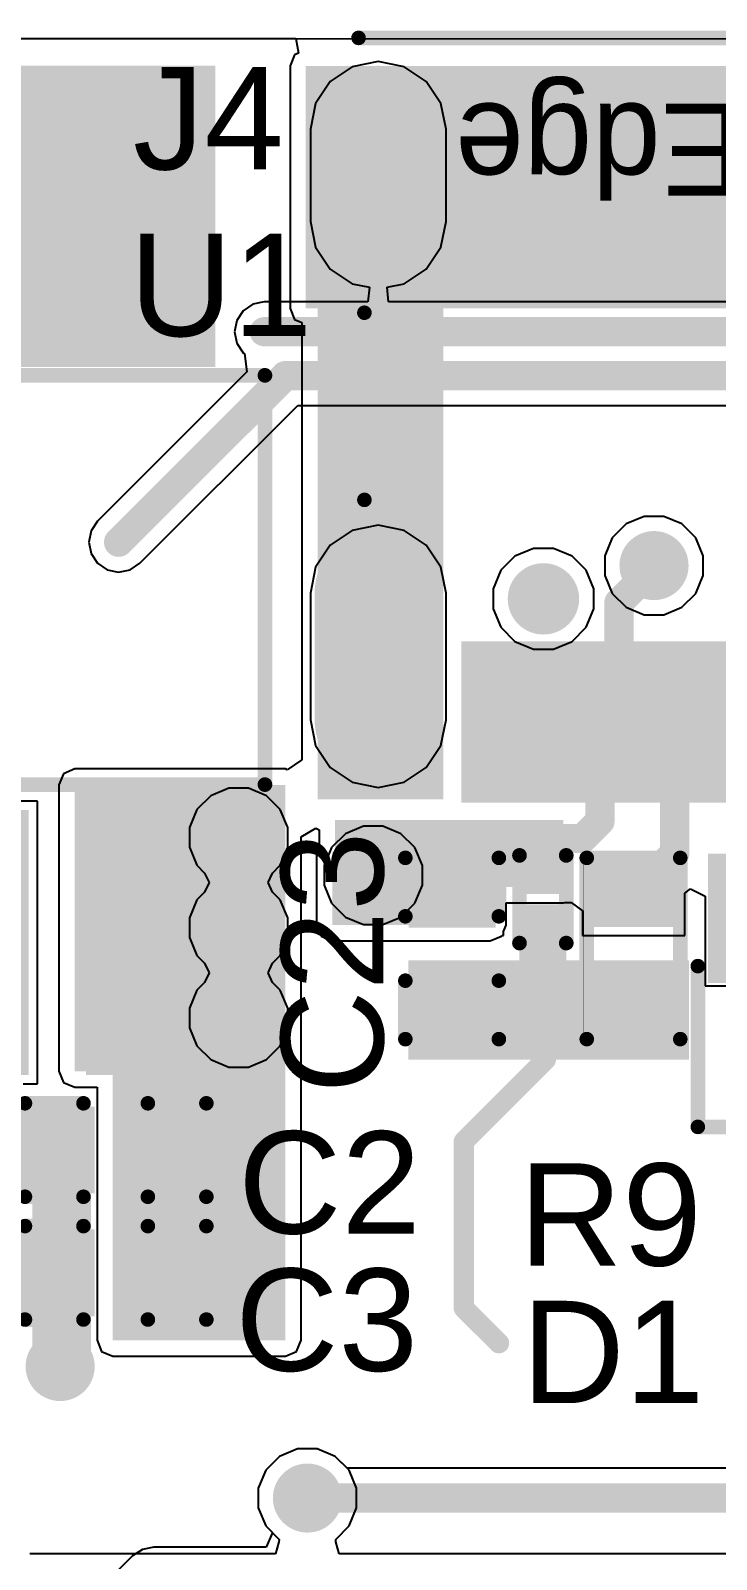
# Model space of a CAD drawing. Header units: millimetres. Extents: x -0.2 to 45, y 0 to 49.7.
# Drawn here: x 15.16 to 21.12, y 36.4 to 49.68 of the extents above; entities that cross this region are included whole.
import ezdxf

# ---------------------------------------------------------------- set-up
doc = ezdxf.new("R2010")
doc.units = ezdxf.units.MM
for name, color, linetype in [('BottomLayer', 5, 'Continuous'), ('BottomSolder', 6, 'Continuous'), ('MultiLayer', 9, 'Continuous'), ('PadHoleLayer', 156, 'Continuous'), ('TopLayer', 1, 'Continuous'), ('TopOverlay', 2, 'Continuous'), ('TopPaste', 8, 'Continuous'), ('TopSolder', 216, 'Continuous'), ('ViaHoleLayer', 16, 'Continuous')]:
    doc.layers.add(name, color=color, linetype=linetype)
doc.styles.add('Arial', font='', dxfattribs={"height": 0.2})
doc.styles.get('Arial').set_extended_font_data('Arial')

# ---------------------------------------------------------------- blocks, each defined once
blk = doc.blocks.new('TYPE_C_31_M_12__27')
at = {"layer": 'BottomLayer'}
h = blk.add_hatch(color=5, dxfattribs=at)
edge = h.paths.add_edge_path()
edge.add_arc((-4.325, 2.355), 0.45, 0, 180)
edge.add_line((-4.775, 2.355), (-4.775, 1.255))
edge.add_arc((-4.325, 1.255), 0.45, 180, 360)
edge.add_line((-3.875, 1.255), (-3.875, 2.355))
h = blk.add_hatch(color=5, dxfattribs=at)
edge = h.paths.add_edge_path()
edge.add_arc((4.325, 1.255), 0.45, 180, 360)
edge.add_line((4.775, 1.255), (4.775, 2.355))
edge.add_arc((4.325, 2.355), 0.45, 0, 180)
edge.add_line((3.875, 2.355), (3.875, 1.255))
h = blk.add_hatch(color=5, dxfattribs=at)
edge = h.paths.add_edge_path()
edge.add_arc((-4.325, -2.775), 0.45, 180, 360)
edge.add_line((-3.875, -2.775), (-3.875, -1.975))
edge.add_arc((-4.325, -1.975), 0.45, 0, 180)
edge.add_line((-4.775, -1.975), (-4.775, -2.775))
h = blk.add_hatch(color=5, dxfattribs=at)
edge = h.paths.add_edge_path()
edge.add_arc((4.325, -2.775), 0.45, 180, 360)
edge.add_line((4.775, -2.775), (4.775, -1.975))
edge.add_arc((4.325, -1.975), 0.45, 0, 180)
edge.add_line((3.875, -1.975), (3.875, -2.775))
at = {"layer": 'BottomSolder'}
h = blk.add_hatch(color=6, dxfattribs=at)
edge = h.paths.add_edge_path()
edge.add_arc((-4.325, 2.355), 0.552, 0, 180)
edge.add_line((-4.877, 2.355), (-4.877, 1.255))
edge.add_arc((-4.325, 1.255), 0.552, 180, 360)
edge.add_line((-3.773, 1.255), (-3.773, 2.355))
h = blk.add_hatch(color=6, dxfattribs=at)
edge = h.paths.add_edge_path()
edge.add_arc((4.325, 1.255), 0.552, 180, 360)
edge.add_line((4.877, 1.255), (4.877, 2.355))
edge.add_arc((4.325, 2.355), 0.552, 0, 180)
edge.add_line((3.773, 2.355), (3.773, 1.255))
h = blk.add_hatch(color=6, dxfattribs=at)
edge = h.paths.add_edge_path()
edge.add_arc((-2.89, 1.305), 0.102, 0, 360)
h = blk.add_hatch(color=6, dxfattribs=at)
edge = h.paths.add_edge_path()
edge.add_arc((2.89, 1.305), 0.102, 0, 360)
h = blk.add_hatch(color=6, dxfattribs=at)
edge = h.paths.add_edge_path()
edge.add_arc((-4.325, -2.775), 0.552, 180, 360)
edge.add_line((-3.773, -2.775), (-3.773, -1.975))
edge.add_arc((-4.325, -1.975), 0.552, 0, 180)
edge.add_line((-4.877, -1.975), (-4.877, -2.775))
h = blk.add_hatch(color=6, dxfattribs=at)
edge = h.paths.add_edge_path()
edge.add_arc((4.325, -2.775), 0.552, 180, 360)
edge.add_line((4.877, -2.775), (4.877, -1.975))
edge.add_arc((4.325, -1.975), 0.552, 0, 180)
edge.add_line((3.773, -1.975), (3.773, -2.775))
at = {"layer": 'MultiLayer'}
h = blk.add_hatch(color=9, dxfattribs=at)
edge = h.paths.add_edge_path()
edge.add_arc((-4.325, 2.355), 0.45, 0, 180)
edge.add_line((-4.775, 2.355), (-4.775, 1.255))
edge.add_arc((-4.325, 1.255), 0.45, 180, 360)
edge.add_line((-3.875, 1.255), (-3.875, 2.355))
h = blk.add_hatch(color=9, dxfattribs=at)
edge = h.paths.add_edge_path()
edge.add_arc((4.325, 1.255), 0.45, 180, 360)
edge.add_line((4.775, 1.255), (4.775, 2.355))
edge.add_arc((4.325, 2.355), 0.45, 0, 180)
edge.add_line((3.875, 2.355), (3.875, 1.255))
h = blk.add_hatch(color=9, dxfattribs=at)
edge = h.paths.add_edge_path()
edge.add_arc((-4.325, -2.775), 0.45, 180, 360)
edge.add_line((-3.875, -2.775), (-3.875, -1.975))
edge.add_arc((-4.325, -1.975), 0.45, 0, 180)
edge.add_line((-4.775, -1.975), (-4.775, -2.775))
h = blk.add_hatch(color=9, dxfattribs=at)
edge = h.paths.add_edge_path()
edge.add_arc((4.325, -2.775), 0.45, 180, 360)
edge.add_line((4.775, -2.775), (4.775, -1.975))
edge.add_arc((4.325, -1.975), 0.45, 0, 180)
edge.add_line((3.875, -1.975), (3.875, -2.775))
at = {"layer": 'PadHoleLayer'}
h = blk.add_hatch(color=156, dxfattribs=at)
edge = h.paths.add_edge_path()
edge.add_arc((-4.325, 1.255), 0.3, 180, 360)
edge.add_line((-4.025, 1.255), (-4.025, 2.355))
edge.add_arc((-4.325, 2.355), 0.3, 0, 180)
edge.add_line((-4.625, 2.355), (-4.625, 1.255))
h = blk.add_hatch(color=156, dxfattribs=at)
edge = h.paths.add_edge_path()
edge.add_arc((4.325, 1.255), 0.3, 180, 360)
edge.add_line((4.625, 1.255), (4.625, 2.355))
edge.add_arc((4.325, 2.355), 0.3, 0, 180)
edge.add_line((4.025, 2.355), (4.025, 1.255))
h = blk.add_hatch(color=156, dxfattribs=at)
edge = h.paths.add_edge_path()
edge.add_arc((-2.89, 1.305), 0.31, 0, 360)
h = blk.add_hatch(color=156, dxfattribs=at)
edge = h.paths.add_edge_path()
edge.add_arc((2.89, 1.305), 0.31, 0, 360)
h = blk.add_hatch(color=156, dxfattribs=at)
edge = h.paths.add_edge_path()
edge.add_arc((-4.325, -2.775), 0.3, 180, 360)
edge.add_line((-4.025, -2.775), (-4.025, -1.975))
edge.add_arc((-4.325, -1.975), 0.3, 0, 180)
edge.add_line((-4.625, -1.975), (-4.625, -2.775))
h = blk.add_hatch(color=156, dxfattribs=at)
edge = h.paths.add_edge_path()
edge.add_arc((4.325, -2.775), 0.3, 180, 360)
edge.add_line((4.625, -2.775), (4.625, -1.975))
edge.add_arc((4.325, -1.975), 0.3, 0, 180)
edge.add_line((4.025, -1.975), (4.025, -2.775))
at = {"layer": 'TopLayer'}
for points in [[(-3.5, 2.975), (-2.9, 2.975), (-2.9, 1.775), (-3.5, 1.775)], [(-2.7, 2.975), (-2.1, 2.975), (-2.1, 1.775), (-2.7, 1.775)], [(-1.9, 2.975), (-1.6, 2.975), (-1.6, 1.775), (-1.9, 1.775)], [(-1.4, 2.975), (-1.1, 2.975), (-1.1, 1.775), (-1.4, 1.775)], [(-0.9, 2.975), (-0.6, 2.975), (-0.6, 1.775), (-0.9, 1.775)], [(-0.4, 2.975), (-0.1, 2.975), (-0.1, 1.775), (-0.4, 1.775)], [(0.4, 1.775), (0.1, 1.775), (0.1, 2.975), (0.4, 2.975)], [(0.9, 1.775), (0.6, 1.775), (0.6, 2.975), (0.9, 2.975)], [(1.4, 1.775), (1.1, 1.775), (1.1, 2.975), (1.4, 2.975)], [(1.9, 1.775), (1.6, 1.775), (1.6, 2.975), (1.9, 2.975)], [(2.7, 1.775), (2.1, 1.775), (2.1, 2.975), (2.7, 2.975)], [(2.9, 2.975), (3.5, 2.975), (3.5, 1.775), (2.9, 1.775)]]:
    blk.add_hatch(color=1, dxfattribs=at).paths.add_polyline_path(points)
h = blk.add_hatch(color=1, dxfattribs=at)
edge = h.paths.add_edge_path()
edge.add_arc((-4.325, 2.355), 0.45, 0, 180)
edge.add_line((-4.775, 2.355), (-4.775, 1.255))
edge.add_arc((-4.325, 1.255), 0.45, 180, 360)
edge.add_line((-3.875, 1.255), (-3.875, 2.355))
h = blk.add_hatch(color=1, dxfattribs=at)
edge = h.paths.add_edge_path()
edge.add_arc((4.325, 1.255), 0.45, 180, 360)
edge.add_line((4.775, 1.255), (4.775, 2.355))
edge.add_arc((4.325, 2.355), 0.45, 0, 180)
edge.add_line((3.875, 2.355), (3.875, 1.255))
h = blk.add_hatch(color=1, dxfattribs=at)
edge = h.paths.add_edge_path()
edge.add_arc((-4.325, -2.775), 0.45, 180, 360)
edge.add_line((-3.875, -2.775), (-3.875, -1.975))
edge.add_arc((-4.325, -1.975), 0.45, 0, 180)
edge.add_line((-4.775, -1.975), (-4.775, -2.775))
h = blk.add_hatch(color=1, dxfattribs=at)
edge = h.paths.add_edge_path()
edge.add_arc((4.325, -2.775), 0.45, 180, 360)
edge.add_line((4.775, -2.775), (4.775, -1.975))
edge.add_arc((4.325, -1.975), 0.45, 0, 180)
edge.add_line((3.875, -1.975), (3.875, -2.775))
at = {"layer": 'TopPaste'}
for points in [[(-3.5, 2.975), (-2.9, 2.975), (-2.9, 1.775), (-3.5, 1.775)], [(-2.7, 2.975), (-2.1, 2.975), (-2.1, 1.775), (-2.7, 1.775)], [(-1.9, 2.975), (-1.6, 2.975), (-1.6, 1.775), (-1.9, 1.775)], [(-1.4, 2.975), (-1.1, 2.975), (-1.1, 1.775), (-1.4, 1.775)], [(-0.9, 2.975), (-0.6, 2.975), (-0.6, 1.775), (-0.9, 1.775)], [(-0.4, 2.975), (-0.1, 2.975), (-0.1, 1.775), (-0.4, 1.775)], [(0.4, 1.775), (0.1, 1.775), (0.1, 2.975), (0.4, 2.975)], [(0.9, 1.775), (0.6, 1.775), (0.6, 2.975), (0.9, 2.975)], [(1.4, 1.775), (1.1, 1.775), (1.1, 2.975), (1.4, 2.975)], [(1.9, 1.775), (1.6, 1.775), (1.6, 2.975), (1.9, 2.975)], [(2.7, 1.775), (2.1, 1.775), (2.1, 2.975), (2.7, 2.975)], [(2.9, 2.975), (3.5, 2.975), (3.5, 1.775), (2.9, 1.775)]]:
    blk.add_hatch(color=8, dxfattribs=at).paths.add_polyline_path(points)
at = {"layer": 'TopSolder'}
for points in [[(-3.602, 3.077), (-2.798, 3.077), (-2.798, 1.673), (-3.602, 1.673)], [(-2.802, 3.077), (-1.998, 3.077), (-1.998, 1.673), (-2.802, 1.673)], [(-2.002, 3.077), (-1.498, 3.077), (-1.498, 1.673), (-2.002, 1.673)], [(-1.502, 3.077), (-0.998, 3.077), (-0.998, 1.673), (-1.502, 1.673)], [(-1.002, 3.077), (-0.498, 3.077), (-0.498, 1.673), (-1.002, 1.673)], [(-0.502, 3.077), (0.002, 3.077), (0.002, 1.673), (-0.502, 1.673)], [(0.502, 1.673), (-0.002, 1.673), (-0.002, 3.077), (0.502, 3.077)], [(1.002, 1.673), (0.498, 1.673), (0.498, 3.077), (1.002, 3.077)], [(1.502, 1.673), (0.998, 1.673), (0.998, 3.077), (1.502, 3.077)], [(2.002, 1.673), (1.498, 1.673), (1.498, 3.077), (2.002, 3.077)], [(2.802, 1.673), (1.998, 1.673), (1.998, 3.077), (2.802, 3.077)], [(2.798, 3.077), (3.602, 3.077), (3.602, 1.673), (2.798, 1.673)]]:
    blk.add_hatch(color=216, dxfattribs=at).paths.add_polyline_path(points)
h = blk.add_hatch(color=216, dxfattribs=at)
edge = h.paths.add_edge_path()
edge.add_arc((-4.325, 2.355), 0.552, 0, 180)
edge.add_line((-4.877, 2.355), (-4.877, 1.255))
edge.add_arc((-4.325, 1.255), 0.552, 180, 360)
edge.add_line((-3.773, 1.255), (-3.773, 2.355))
h = blk.add_hatch(color=216, dxfattribs=at)
edge = h.paths.add_edge_path()
edge.add_arc((4.325, 1.255), 0.552, 180, 360)
edge.add_line((4.877, 1.255), (4.877, 2.355))
edge.add_arc((4.325, 2.355), 0.552, 0, 180)
edge.add_line((3.773, 2.355), (3.773, 1.255))
h = blk.add_hatch(color=216, dxfattribs=at)
edge = h.paths.add_edge_path()
edge.add_arc((-2.89, 1.305), 0.102, 0, 360)
h = blk.add_hatch(color=216, dxfattribs=at)
edge = h.paths.add_edge_path()
edge.add_arc((2.89, 1.305), 0.102, 0, 360)
h = blk.add_hatch(color=216, dxfattribs=at)
edge = h.paths.add_edge_path()
edge.add_arc((-4.325, -2.775), 0.552, 180, 360)
edge.add_line((-3.773, -2.775), (-3.773, -1.975))
edge.add_arc((-4.325, -1.975), 0.552, 0, 180)
edge.add_line((-4.877, -1.975), (-4.877, -2.775))
h = blk.add_hatch(color=216, dxfattribs=at)
edge = h.paths.add_edge_path()
edge.add_arc((4.325, -2.775), 0.552, 180, 360)
edge.add_line((4.877, -2.775), (4.877, -1.975))
edge.add_arc((4.325, -1.975), 0.552, 0, 180)
edge.add_line((3.773, -1.975), (3.773, -2.775))
at = {"layer": 'TopOverlay', "const_width": 0.127}
for points in [[(-4.445, 0.445), (-4.445, -1.181)], [(4.445, 0.445), (4.445, -1.181)], [(-1.691, -2.72), (-1.868, -2.897)], [(-1.487, -2.72), (-1.691, -2.72)], [(-1.868, -2.897), (-1.868, -3.202)], [(-1.868, -3.202), (-2.072, -3.202)], [(-1.868, -3.405), (-2.072, -3.202)], [(-1.665, -3.202), (-1.868, -3.202)], [(-1.665, -3.202), (-1.868, -3.405)], [(4.495, -3.569), (-4.495, -3.569)]]:
    blk.add_lwpolyline(points, dxfattribs=at)
at = {"layer": 'TopOverlay', "const_width": 0.0635}
for points in [[(-4.476, 0.445, 1), (-4.413, 0.445, 1)], [(4.413, 0.445, 1), (4.476, 0.445, 1)], [(-4.476, -1.181, 1), (-4.413, -1.181, 1)], [(4.413, -1.181, 1), (4.476, -1.181, 1)], [(-1.722, -2.72, 1), (-1.659, -2.72, 1)], [(-1.722, -2.72, 1), (-1.659, -2.72, 1)], [(-1.519, -2.72, 1), (-1.456, -2.72, 1)], [(-1.9, -2.897, 1), (-1.837, -2.897, 1)], [(-1.9, -2.897, 1), (-1.837, -2.897, 1)], [(-2.103, -3.202, 1), (-2.04, -3.202, 1)], [(-2.103, -3.202, 1), (-2.04, -3.202, 1)], [(-1.9, -3.202, 1), (-1.837, -3.202, 1)], [(-1.9, -3.202, 1), (-1.837, -3.202, 1)], [(-1.9, -3.202, 1), (-1.837, -3.202, 1)], [(-1.697, -3.202, 1), (-1.633, -3.202, 1)], [(-1.697, -3.202, 1), (-1.633, -3.202, 1)], [(-1.9, -3.405, 1), (-1.837, -3.405, 1)], [(-1.9, -3.405, 1), (-1.837, -3.405, 1)], [(-4.527, -3.569, 1), (-4.464, -3.569, 1)], [(4.464, -3.569, 1), (4.527, -3.569, 1)]]:
    blk.add_lwpolyline(points, format="xyb", close=True, dxfattribs=at)
at = {"layer": 'TopOverlay'}
blk.add_text('PCB Edge', height=0.8, dxfattribs=at).set_placement((-1.338, -2.998))
blk = doc.blocks.new('S___23_39')
at = {"layer": 'TopLayer'}
for points in [[(-0.41, 1.46), (0.41, 1.46), (0.41, 0.54), (-0.41, 0.54)], [(-1.36, -0.54), (-0.54, -0.54), (-0.54, -1.46), (-1.36, -1.46)], [(0.54, -0.54), (1.36, -0.54), (1.36, -1.46), (0.54, -1.46)]]:
    blk.add_hatch(color=1, dxfattribs=at).paths.add_polyline_path(points)
at = {"layer": 'TopPaste'}
for points in [[(-0.41, 1.46), (0.41, 1.46), (0.41, 0.54), (-0.41, 0.54)], [(-1.36, -0.54), (-0.54, -0.54), (-0.54, -1.46), (-1.36, -1.46)], [(0.54, -0.54), (1.36, -0.54), (1.36, -1.46), (0.54, -1.46)]]:
    blk.add_hatch(color=8, dxfattribs=at).paths.add_polyline_path(points)
at = {"layer": 'TopSolder'}
for points in [[(-0.512, 1.562), (0.512, 1.562), (0.512, 0.438), (-0.512, 0.438)], [(-1.462, -0.438), (-0.438, -0.438), (-0.438, -1.562), (-1.462, -1.562)], [(0.438, -0.438), (1.462, -0.438), (1.462, -1.562), (0.438, -1.562)]]:
    blk.add_hatch(color=216, dxfattribs=at).paths.add_polyline_path(points)
at = {"layer": 'TopOverlay', "const_width": 0.127}
for points in [[(-0.559, 0.813), (-1.549, 0.813)], [(-1.549, 0.813), (-1.549, -0.584)], [(1.549, 0.813), (0.559, 0.813)], [(1.549, 0.813), (1.549, -0.584)], [(0.33, -0.787), (-0.33, -0.787)], [(-1.676, -1.041), (-1.676, -1.295)], [(-1.549, -1.168), (-1.676, -1.041)], [(-1.549, -1.168), (-1.676, -1.295)]]:
    blk.add_lwpolyline(points, dxfattribs=at)
at = {"layer": 'TopOverlay', "const_width": 0.0635}
for points in [[(-1.581, 0.813, 1), (-1.518, 0.813, 1)], [(-1.581, 0.813, 1), (-1.518, 0.813, 1)], [(-0.591, 0.813, 1), (-0.527, 0.813, 1)], [(0.527, 0.813, 1), (0.591, 0.813, 1)], [(1.518, 0.813, 1), (1.581, 0.813, 1)], [(1.518, 0.813, 1), (1.581, 0.813, 1)], [(-1.581, -0.584, 1), (-1.518, -0.584, 1)], [(1.518, -0.584, 1), (1.581, -0.584, 1)], [(-0.362, -0.787, 1), (-0.298, -0.787, 1)], [(0.298, -0.787, 1), (0.362, -0.787, 1)], [(-1.708, -1.041, 1), (-1.645, -1.041, 1)], [(-1.708, -1.041, 1), (-1.645, -1.041, 1)], [(-1.581, -1.168, 1), (-1.518, -1.168, 1)], [(-1.581, -1.168, 1), (-1.518, -1.168, 1)], [(-1.708, -1.295, 1), (-1.645, -1.295, 1)], [(-1.708, -1.295, 1), (-1.645, -1.295, 1)]]:
    blk.add_lwpolyline(points, format="xyb", close=True, dxfattribs=at)
blk = doc.blocks.new('SOT_223_5_52')
at = {"layer": 'TopLayer'}
for points in [[(1.75, 2.05), (-1.75, 2.05), (-1.75, 4.25), (1.75, 4.25)], [(-1.8, -4.25), (-2.7, -4.25), (-2.7, -2.05), (-1.8, -2.05)], [(-0.3, -4.25), (-1.2, -4.25), (-1.2, -2.05), (-0.3, -2.05)], [(1.2, -4.25), (0.3, -4.25), (0.3, -2.05), (1.2, -2.05)], [(2.7, -4.25), (1.8, -4.25), (1.8, -2.05), (2.7, -2.05)]]:
    blk.add_hatch(color=1, dxfattribs=at).paths.add_polyline_path(points)
at = {"layer": 'TopPaste'}
for points in [[(1.75, 2.05), (-1.75, 2.05), (-1.75, 4.25), (1.75, 4.25)], [(-1.8, -4.25), (-2.7, -4.25), (-2.7, -2.05), (-1.8, -2.05)], [(-0.3, -4.25), (-1.2, -4.25), (-1.2, -2.05), (-0.3, -2.05)], [(1.2, -4.25), (0.3, -4.25), (0.3, -2.05), (1.2, -2.05)], [(2.7, -4.25), (1.8, -4.25), (1.8, -2.05), (2.7, -2.05)]]:
    blk.add_hatch(color=8, dxfattribs=at).paths.add_polyline_path(points)
at = {"layer": 'TopSolder'}
for points in [[(1.801, 1.999), (-1.801, 1.999), (-1.801, 4.301), (1.801, 4.301)], [(-1.749, -4.301), (-2.751, -4.301), (-2.751, -1.999), (-1.749, -1.999)], [(-0.249, -4.301), (-1.251, -4.301), (-1.251, -1.999), (-0.249, -1.999)], [(1.251, -4.301), (0.249, -4.301), (0.249, -1.999), (1.251, -1.999)], [(2.751, -4.301), (1.749, -4.301), (1.749, -1.999), (2.751, -1.999)]]:
    blk.add_hatch(color=216, dxfattribs=at).paths.add_polyline_path(points)
at = {"layer": 'TopOverlay', "const_width": 0.127}
for points in [[(-3.302, 1.778), (3.302, 1.778)], [(-3.302, -1.778), (-3.302, 1.778)], [(3.302, -1.778), (3.302, 1.778)], [(-3.302, -1.778), (3.302, -1.778)], [(-2.972, -3.277), (-2.972, -3.023)], [(-2.972, -3.023), (-2.845, -3.15)], [(-2.972, -3.277), (-2.845, -3.15)]]:
    blk.add_lwpolyline(points, dxfattribs=at)
at = {"layer": 'TopOverlay', "const_width": 0.0635}
for points in [[(-3.334, 1.778, 1), (-3.27, 1.778, 1)], [(-3.334, 1.778, 1), (-3.27, 1.778, 1)], [(3.27, 1.778, 1), (3.334, 1.778, 1)], [(3.27, 1.778, 1), (3.334, 1.778, 1)], [(-3.334, -1.778, 1), (-3.27, -1.778, 1)], [(-3.334, -1.778, 1), (-3.27, -1.778, 1)], [(3.27, -1.778, 1), (3.334, -1.778, 1)], [(3.27, -1.778, 1), (3.334, -1.778, 1)], [(-3.004, -3.023, 1), (-2.94, -3.023, 1)], [(-3.004, -3.023, 1), (-2.94, -3.023, 1)], [(-2.877, -3.15, 1), (-2.813, -3.15, 1)], [(-2.877, -3.15, 1), (-2.813, -3.15, 1)], [(-3.004, -3.277, 1), (-2.94, -3.277, 1)], [(-3.004, -3.277, 1), (-2.94, -3.277, 1)]]:
    blk.add_lwpolyline(points, format="xyb", close=True, dxfattribs=at)
blk = doc.blocks.new('R___0402_57')
at = {"layer": 'TopLayer'}
for points in [[(-0.699, -0.318), (-0.699, 0.317), (-0.241, 0.317), (-0.241, -0.318)], [(0.241, -0.318), (0.241, 0.317), (0.699, 0.317), (0.699, -0.318)]]:
    blk.add_hatch(color=1, dxfattribs=at).paths.add_polyline_path(points)
at = {"layer": 'TopPaste'}
for points in [[(-0.699, -0.318), (-0.699, 0.317), (-0.241, 0.317), (-0.241, -0.318)], [(0.241, -0.318), (0.241, 0.317), (0.699, 0.317), (0.699, -0.318)]]:
    blk.add_hatch(color=8, dxfattribs=at).paths.add_polyline_path(points)
at = {"layer": 'TopSolder'}
for points in [[(-0.754, -0.373), (-0.754, 0.373), (-0.186, 0.373), (-0.186, -0.373)], [(0.186, -0.373), (0.186, 0.373), (0.754, 0.373), (0.754, -0.373)]]:
    blk.add_hatch(color=216, dxfattribs=at).paths.add_polyline_path(points)
at = {"layer": 'TopOverlay'}
for points, const_width in [([(-0.787, -0.406), (-0.787, 0.406)], 0.127), ([(0.787, 0.406), (-0.787, 0.406)], 0.127), ([(0.787, -0.406), (0.787, 0.406)], 0.127), ([(0.787, -0.406), (-0.787, -0.406)], 0.127), ([(0.813, -0.432), (-0.813, -0.432)], 0.00323)]:
    blk.add_lwpolyline(points, dxfattribs=dict(at, const_width=const_width))
for points, const_width in [([(-0.819, 0.406, 1), (-0.756, 0.406, 1)], 0.0635), ([(-0.819, 0.406, 1), (-0.756, 0.406, 1)], 0.0635), ([(0.756, 0.406, 1), (0.819, 0.406, 1)], 0.0635), ([(0.756, 0.406, 1), (0.819, 0.406, 1)], 0.0635), ([(-0.819, -0.406, 1), (-0.756, -0.406, 1)], 0.0635), ([(-0.819, -0.406, 1), (-0.756, -0.406, 1)], 0.0635), ([(0.756, -0.406, 1), (0.819, -0.406, 1)], 0.0635), ([(0.756, -0.406, 1), (0.819, -0.406, 1)], 0.0635), ([(-0.814, -0.432, 1), (-0.812, -0.432, 1)], 0.00161), ([(0.812, -0.432, 1), (0.814, -0.432, 1)], 0.00161)]:
    blk.add_lwpolyline(points, format="xyb", close=True, dxfattribs=dict(at, const_width=const_width))
blk = doc.blocks.new('DSN0603_2_70')
at = {"layer": 'TopLayer'}
for points in [[(-0.3, 0.12), (-0.1, 0.12), (-0.1, -0.12), (-0.3, -0.12)], [(0.1, 0.12), (0.3, 0.12), (0.3, -0.12), (0.1, -0.12)]]:
    blk.add_hatch(color=1, dxfattribs=at).paths.add_polyline_path(points)
at = {"layer": 'TopPaste'}
for points in [[(-0.3, 0.12), (-0.1, 0.12), (-0.1, -0.12), (-0.3, -0.12)], [(0.1, 0.12), (0.3, 0.12), (0.3, -0.12), (0.1, -0.12)]]:
    blk.add_hatch(color=8, dxfattribs=at).paths.add_polyline_path(points)
at = {"layer": 'TopSolder'}
for points in [[(-0.355, 0.175), (-0.045, 0.175), (-0.045, -0.175), (-0.355, -0.175)], [(0.045, 0.175), (0.355, 0.175), (0.355, -0.175), (0.045, -0.175)]]:
    blk.add_hatch(color=216, dxfattribs=at).paths.add_polyline_path(points)
at = {"layer": 'TopOverlay', "const_width": 0.127}
for points in [[(-0.381, -0.203), (-0.381, 0.203)], [(0.381, 0.203), (-0.381, 0.203)], [(0.381, -0.203), (0.381, 0.203)], [(0.381, -0.203), (-0.381, -0.203)]]:
    blk.add_lwpolyline(points, dxfattribs=at)
at = {"layer": 'TopOverlay', "const_width": 0.0635}
for points in [[(-0.413, 0.203, 1), (-0.349, 0.203, 1)], [(-0.413, 0.203, 1), (-0.349, 0.203, 1)], [(0.349, 0.203, 1), (0.413, 0.203, 1)], [(0.349, 0.203, 1), (0.413, 0.203, 1)], [(-0.413, -0.203, 1), (-0.349, -0.203, 1)], [(-0.413, -0.203, 1), (-0.349, -0.203, 1)], [(0.349, -0.203, 1), (0.413, -0.203, 1)], [(0.349, -0.203, 1), (0.413, -0.203, 1)]]:
    blk.add_lwpolyline(points, format="xyb", close=True, dxfattribs=at)
blk = doc.blocks.new('C___0402_71')
at = {"layer": 'TopLayer'}
for points in [[(-0.699, -0.318), (-0.699, 0.317), (-0.241, 0.317), (-0.241, -0.318)], [(0.241, -0.318), (0.241, 0.317), (0.699, 0.317), (0.699, -0.318)]]:
    blk.add_hatch(color=1, dxfattribs=at).paths.add_polyline_path(points)
at = {"layer": 'TopPaste'}
for points in [[(-0.699, -0.318), (-0.699, 0.317), (-0.241, 0.317), (-0.241, -0.318)], [(0.241, -0.318), (0.241, 0.317), (0.699, 0.317), (0.699, -0.318)]]:
    blk.add_hatch(color=8, dxfattribs=at).paths.add_polyline_path(points)
at = {"layer": 'TopSolder'}
for points in [[(-0.758, -0.377), (-0.758, 0.377), (-0.181, 0.377), (-0.181, -0.377)], [(0.181, -0.377), (0.181, 0.377), (0.758, 0.377), (0.758, -0.377)]]:
    blk.add_hatch(color=216, dxfattribs=at).paths.add_polyline_path(points)
at = {"layer": 'TopOverlay', "const_width": 0.127}
for points in [[(-0.279, 0.406), (-0.787, 0.406)], [(-0.787, -0.406), (-0.787, 0.406)], [(0.787, 0.406), (0.279, 0.406)], [(0.787, -0.406), (0.787, 0.406)], [(-0.279, -0.406), (-0.787, -0.406)], [(0.787, -0.406), (0.279, -0.406)]]:
    blk.add_lwpolyline(points, dxfattribs=at)
at = {"layer": 'TopOverlay', "const_width": 0.0635}
for points in [[(-0.819, 0.406, 1), (-0.756, 0.406, 1)], [(-0.819, 0.406, 1), (-0.756, 0.406, 1)], [(-0.311, 0.406, 1), (-0.248, 0.406, 1)], [(0.248, 0.406, 1), (0.311, 0.406, 1)], [(0.756, 0.406, 1), (0.819, 0.406, 1)], [(0.756, 0.406, 1), (0.819, 0.406, 1)], [(-0.819, -0.406, 1), (-0.756, -0.406, 1)], [(-0.819, -0.406, 1), (-0.756, -0.406, 1)], [(-0.311, -0.406, 1), (-0.248, -0.406, 1)], [(0.248, -0.406, 1), (0.311, -0.406, 1)], [(0.756, -0.406, 1), (0.819, -0.406, 1)], [(0.756, -0.406, 1), (0.819, -0.406, 1)]]:
    blk.add_lwpolyline(points, format="xyb", close=True, dxfattribs=at)
blk = doc.blocks.new('C___0402_89')
at = {"layer": 'TopLayer'}
for points in [[(-0.699, -0.318), (-0.699, 0.318), (-0.241, 0.318), (-0.241, -0.318)], [(0.241, -0.318), (0.241, 0.318), (0.699, 0.318), (0.699, -0.318)]]:
    blk.add_hatch(color=1, dxfattribs=at).paths.add_polyline_path(points)
at = {"layer": 'TopPaste'}
for points in [[(-0.699, -0.318), (-0.699, 0.318), (-0.241, 0.318), (-0.241, -0.318)], [(0.241, -0.318), (0.241, 0.318), (0.699, 0.318), (0.699, -0.318)]]:
    blk.add_hatch(color=8, dxfattribs=at).paths.add_polyline_path(points)
at = {"layer": 'TopSolder'}
for points in [[(-0.758, -0.377), (-0.758, 0.377), (-0.181, 0.377), (-0.181, -0.377)], [(0.181, -0.377), (0.181, 0.377), (0.758, 0.377), (0.758, -0.377)]]:
    blk.add_hatch(color=216, dxfattribs=at).paths.add_polyline_path(points)
at = {"layer": 'TopOverlay', "const_width": 0.127}
for points in [[(-0.787, -0.406), (-0.787, 0.406)], [(-0.787, 0.406), (-0.279, 0.406)], [(0.279, 0.406), (0.787, 0.406)], [(0.787, -0.406), (0.787, 0.406)], [(-0.787, -0.406), (-0.279, -0.406)], [(0.279, -0.406), (0.787, -0.406)]]:
    blk.add_lwpolyline(points, dxfattribs=at)
at = {"layer": 'TopOverlay', "const_width": 0.0635}
for points in [[(-0.819, 0.406, 1), (-0.756, 0.406, 1)], [(-0.819, 0.406, 1), (-0.756, 0.406, 1)], [(-0.311, 0.406, 1), (-0.248, 0.406, 1)], [(0.248, 0.406, 1), (0.311, 0.406, 1)], [(0.756, 0.406, 1), (0.819, 0.406, 1)], [(0.756, 0.406, 1), (0.819, 0.406, 1)], [(-0.819, -0.406, 1), (-0.756, -0.406, 1)], [(-0.819, -0.406, 1), (-0.756, -0.406, 1)], [(-0.311, -0.406, 1), (-0.248, -0.406, 1)], [(0.248, -0.406, 1), (0.311, -0.406, 1)], [(0.756, -0.406, 1), (0.819, -0.406, 1)], [(0.756, -0.406, 1), (0.819, -0.406, 1)]]:
    blk.add_lwpolyline(points, format="xyb", close=True, dxfattribs=at)
blk = doc.blocks.new('C___0402_90')
at = {"layer": 'TopLayer'}
for points in [[(-0.699, -0.318), (-0.699, 0.318), (-0.241, 0.318), (-0.241, -0.318)], [(0.241, -0.318), (0.241, 0.318), (0.699, 0.318), (0.699, -0.318)]]:
    blk.add_hatch(color=1, dxfattribs=at).paths.add_polyline_path(points)
at = {"layer": 'TopPaste'}
for points in [[(-0.699, -0.318), (-0.699, 0.318), (-0.241, 0.318), (-0.241, -0.318)], [(0.241, -0.318), (0.241, 0.318), (0.699, 0.318), (0.699, -0.318)]]:
    blk.add_hatch(color=8, dxfattribs=at).paths.add_polyline_path(points)
at = {"layer": 'TopSolder'}
for points in [[(-0.758, -0.377), (-0.758, 0.377), (-0.181, 0.377), (-0.181, -0.377)], [(0.181, -0.377), (0.181, 0.377), (0.758, 0.377), (0.758, -0.377)]]:
    blk.add_hatch(color=216, dxfattribs=at).paths.add_polyline_path(points)
at = {"layer": 'TopOverlay', "const_width": 0.127}
for points in [[(-0.787, -0.406), (-0.787, 0.406)], [(-0.787, 0.406), (-0.279, 0.406)], [(0.279, 0.406), (0.787, 0.406)], [(0.787, -0.406), (0.787, 0.406)], [(-0.787, -0.406), (-0.279, -0.406)], [(0.279, -0.406), (0.787, -0.406)]]:
    blk.add_lwpolyline(points, dxfattribs=at)
at = {"layer": 'TopOverlay', "const_width": 0.0635}
for points in [[(-0.819, 0.406, 1), (-0.756, 0.406, 1)], [(-0.819, 0.406, 1), (-0.756, 0.406, 1)], [(-0.311, 0.406, 1), (-0.248, 0.406, 1)], [(0.248, 0.406, 1), (0.311, 0.406, 1)], [(0.756, 0.406, 1), (0.819, 0.406, 1)], [(0.756, 0.406, 1), (0.819, 0.406, 1)], [(-0.819, -0.406, 1), (-0.756, -0.406, 1)], [(-0.819, -0.406, 1), (-0.756, -0.406, 1)], [(-0.311, -0.406, 1), (-0.248, -0.406, 1)], [(0.248, -0.406, 1), (0.311, -0.406, 1)], [(0.756, -0.406, 1), (0.819, -0.406, 1)], [(0.756, -0.406, 1), (0.819, -0.406, 1)]]:
    blk.add_lwpolyline(points, format="xyb", close=True, dxfattribs=at)

msp = doc.modelspace()

# ---------------------------------------------------------------- hatches: boundary and pattern name
at = {"layer": 'BottomLayer'}
h = msp.add_hatch(color=5, dxfattribs=at)
edge = h.paths.add_edge_path()
edge.add_arc((20.574, 45.034), 0.3, 0, 360)
h = msp.add_hatch(color=5, dxfattribs=at)
edge = h.paths.add_edge_path()
edge.add_arc((16.967, 42.672), 0.3, 0, 360)
h = msp.add_hatch(color=5, dxfattribs=at)
edge = h.paths.add_edge_path()
edge.add_arc((18.136, 42.342), 0.3, 0, 360)
h = msp.add_hatch(color=5, dxfattribs=at)
edge = h.paths.add_edge_path()
edge.add_arc((16.967, 41.888), 0.3, 0, 360)
h = msp.add_hatch(color=5, dxfattribs=at)
edge = h.paths.add_edge_path()
edge.add_arc((19.609, 41.237), 0.3, 0, 360)
h = msp.add_hatch(color=5, dxfattribs=at)
edge = h.paths.add_edge_path()
edge.add_arc((16.967, 41.104), 0.3, 0, 360)
h = msp.add_hatch(color=5, dxfattribs=at)
edge = h.paths.add_edge_path()
edge.add_arc((15.418, 38.075), 0.3, 0, 360)
h = msp.add_hatch(color=5, dxfattribs=at)
edge = h.paths.add_edge_path()
edge.add_arc((17.565, 36.932), 0.3, 0, 360)
at = {"layer": 'TopLayer'}
for points in [[(5.918, 46.761), (16.764, 46.761), (16.764, 49.378), (5.918, 49.378)], [(27.381, 47.269), (27.381, 49.375), (17.551, 49.375), (17.551, 47.269)], [(18.745, 48.199), (17.653, 48.199), (17.653, 43.002), (18.745, 43.002)], [(15.545, 40.64), (16.068, 40.64), (16.068, 43.129), (15.545, 43.129)], [(15.875, 38.303), (17.374, 38.303), (17.374, 43.129), (15.875, 43.129)], [(17.805, 42.24), (19.787, 42.24), (19.787, 42.824), (17.805, 42.824)], [(17.78, 41.91), (19.152, 41.91), (19.152, 42.545), (17.78, 42.545)], [(19.406, 41.275), (19.812, 41.275), (19.812, 42.034), (19.406, 42.034)], [(18.44, 40.742), (20.879, 40.742), (20.879, 41.605), (18.44, 41.605)]]:
    msp.add_hatch(color=1, dxfattribs=at).paths.add_polyline_path(points)
h = msp.add_hatch(color=1, dxfattribs=at)
edge = h.paths.add_edge_path()
edge.add_arc((20.574, 45.034), 0.3, 0, 360)
h = msp.add_hatch(color=1, dxfattribs=at)
edge = h.paths.add_edge_path()
edge.add_arc((16.967, 42.672), 0.3, 0, 360)
h = msp.add_hatch(color=1, dxfattribs=at)
edge = h.paths.add_edge_path()
edge.add_arc((18.136, 42.342), 0.3, 0, 360)
h = msp.add_hatch(color=1, dxfattribs=at)
edge = h.paths.add_edge_path()
edge.add_arc((16.967, 41.888), 0.3, 0, 360)
h = msp.add_hatch(color=1, dxfattribs=at)
edge = h.paths.add_edge_path()
edge.add_arc((19.609, 41.237), 0.3, 0, 360)
h = msp.add_hatch(color=1, dxfattribs=at)
edge = h.paths.add_edge_path()
edge.add_arc((16.967, 41.104), 0.3, 0, 360)
h = msp.add_hatch(color=1, dxfattribs=at)
edge = h.paths.add_edge_path()
edge.add_arc((15.418, 38.075), 0.3, 0, 360)
h = msp.add_hatch(color=1, dxfattribs=at)
edge = h.paths.add_edge_path()
edge.add_arc((17.565, 36.932), 0.3, 0, 360)
at = {"layer": 'ViaHoleLayer'}
h = msp.add_hatch(color=16, dxfattribs=at)
edge = h.paths.add_edge_path()
edge.add_arc((20.574, 45.034), 0.15, 0, 360)
h = msp.add_hatch(color=16, dxfattribs=at)
edge = h.paths.add_edge_path()
edge.add_arc((16.967, 42.672), 0.15, 0, 360)
h = msp.add_hatch(color=16, dxfattribs=at)
edge = h.paths.add_edge_path()
edge.add_arc((18.136, 42.342), 0.15, 0, 360)
h = msp.add_hatch(color=16, dxfattribs=at)
edge = h.paths.add_edge_path()
edge.add_arc((16.967, 41.888), 0.15, 0, 360)
h = msp.add_hatch(color=16, dxfattribs=at)
edge = h.paths.add_edge_path()
edge.add_arc((19.609, 41.237), 0.15, 0, 360)
h = msp.add_hatch(color=16, dxfattribs=at)
edge = h.paths.add_edge_path()
edge.add_arc((16.967, 41.104), 0.15, 0, 360)
h = msp.add_hatch(color=16, dxfattribs=at)
edge = h.paths.add_edge_path()
edge.add_arc((15.418, 38.075), 0.15, 0, 360)
h = msp.add_hatch(color=16, dxfattribs=at)
edge = h.paths.add_edge_path()
edge.add_arc((17.565, 36.932), 0.15, 0, 360)

# ---------------------------------------------------------------- linework, layer by layer
at = {"layer": 'BottomLayer'}
for p, q in [((0.064, 49.618), (44.996, 49.606)), ((17.954, 49.369), (17.763, 49.241)), ((18.179, 49.414), (17.954, 49.369)), ((18.405, 49.369), (18.179, 49.414)), ((18.595, 49.241), (18.405, 49.369)), ((17.763, 49.241), (17.636, 49.05)), ((18.723, 49.05), (18.595, 49.241)), ((17.636, 49.05), (17.591, 48.825)), ((18.768, 48.825), (18.723, 49.05)), ((17.591, 48.825), (17.591, 48.025)), ((18.768, 48.025), (18.768, 48.825)), ((17.591, 48.025), (17.636, 47.8)), ((18.723, 47.8), (18.768, 48.025)), ((17.636, 47.8), (17.763, 47.609)), ((18.595, 47.609), (18.723, 47.8)), ((17.763, 47.609), (17.954, 47.482)), ((18.405, 47.482), (18.595, 47.609)), ((17.954, 47.482), (18.103, 47.452)), ((18.103, 47.452), (18.09, 47.325)), ((18.256, 47.452), (18.405, 47.482)), ((18.269, 47.325), (18.256, 47.452)), ((17.091, 47.305), (17.007, 47.249)), ((17.19, 47.325), (17.091, 47.305)), ((18.09, 47.325), (17.19, 47.325)), ((26.74, 47.325), (18.269, 47.325)), ((16.951, 47.165), (16.931, 47.066)), ((17.007, 47.249), (16.951, 47.165)), ((16.931, 47.066), (16.951, 46.967)), ((16.951, 46.967), (17.007, 46.883)), ((17.007, 46.883), (17.018, 46.876)), ((17.018, 46.876), (17.04, 46.718)), ((17.04, 46.718), (15.743, 45.421)), ((16.109, 45.054), (17.481, 46.426)), ((17.481, 46.426), (34.823, 46.426)), ((20.489, 45.461), (20.332, 45.396)), ((20.659, 45.461), (20.489, 45.461)), ((20.816, 45.396), (20.659, 45.461)), ((15.687, 45.337), (15.667, 45.237)), ((15.743, 45.421), (15.687, 45.337)), ((17.954, 45.339), (17.763, 45.211)), ((18.179, 45.384), (17.954, 45.339)), ((18.405, 45.339), (18.179, 45.384)), ((18.595, 45.211), (18.405, 45.339)), ((20.332, 45.396), (20.212, 45.276)), ((20.936, 45.276), (20.816, 45.396)), ((15.667, 45.237), (15.687, 45.138)), ((17.763, 45.211), (17.636, 45.02)), ((18.723, 45.02), (18.595, 45.211)), ((19.527, 45.182), (19.367, 45.116)), ((19.701, 45.182), (19.527, 45.182)), ((19.862, 45.116), (19.701, 45.182)), ((20.212, 45.276), (20.147, 45.119)), ((21.001, 45.119), (20.936, 45.276)), ((15.687, 45.138), (15.743, 45.054)), ((15.743, 45.054), (15.827, 44.998)), ((16.025, 44.998), (16.109, 45.054)), ((19.367, 45.116), (19.244, 44.993)), ((19.985, 44.993), (19.862, 45.116)), ((20.147, 45.119), (20.147, 44.949)), ((21.001, 44.949), (21.001, 45.119)), ((15.827, 44.998), (15.926, 44.978)), ((15.926, 44.978), (16.025, 44.998)), ((17.636, 45.02), (17.591, 44.795)), ((18.768, 44.795), (18.723, 45.02)), ((19.244, 44.993), (19.177, 44.832)), ((20.051, 44.832), (19.985, 44.993)), ((20.147, 44.949), (20.212, 44.792)), ((20.936, 44.792), (21.001, 44.949)), ((17.591, 44.795), (17.591, 43.695)), ((18.768, 43.695), (18.768, 44.795)), ((19.177, 44.832), (19.177, 44.658)), ((20.051, 44.658), (20.051, 44.832)), ((20.212, 44.792), (20.332, 44.672)), ((20.816, 44.672), (20.936, 44.792)), ((19.177, 44.658), (19.244, 44.498)), ((19.985, 44.498), (20.051, 44.658)), ((20.332, 44.672), (20.489, 44.607)), ((20.659, 44.607), (20.816, 44.672)), ((20.489, 44.607), (20.659, 44.607)), ((19.244, 44.498), (19.367, 44.375)), ((19.367, 44.375), (19.527, 44.308)), ((19.701, 44.308), (19.862, 44.375)), ((19.862, 44.375), (19.985, 44.498)), ((19.527, 44.308), (19.701, 44.308)), ((17.591, 43.695), (17.636, 43.47)), ((18.723, 43.47), (18.768, 43.695)), ((17.636, 43.47), (17.763, 43.279)), ((18.595, 43.279), (18.723, 43.47)), ((17.763, 43.279), (17.954, 43.152)), ((18.405, 43.152), (18.595, 43.279)), ((16.882, 43.099), (16.725, 43.034)), ((17.052, 43.099), (16.882, 43.099)), ((17.209, 43.034), (17.052, 43.099)), ((17.954, 43.152), (18.179, 43.107)), ((18.179, 43.107), (18.405, 43.152)), ((16.605, 42.914), (16.54, 42.757)), ((16.725, 43.034), (16.605, 42.914)), ((17.329, 42.914), (17.209, 43.034)), ((17.394, 42.757), (17.329, 42.914)), ((16.54, 42.757), (16.54, 42.587)), ((17.394, 42.587), (17.394, 42.757)), ((17.894, 42.704), (17.774, 42.584)), ((18.051, 42.769), (17.894, 42.704)), ((18.221, 42.769), (18.051, 42.769)), ((18.377, 42.704), (18.221, 42.769)), ((18.498, 42.584), (18.377, 42.704)), ((16.54, 42.587), (16.605, 42.43)), ((17.329, 42.43), (17.394, 42.587)), ((17.774, 42.584), (17.709, 42.427)), ((18.563, 42.427), (18.498, 42.584)), ((16.605, 42.43), (16.672, 42.363)), ((17.262, 42.363), (17.329, 42.43)), ((17.709, 42.427), (17.709, 42.257)), ((18.563, 42.257), (18.563, 42.427)), ((16.672, 42.363), (16.711, 42.28)), ((16.711, 42.28), (16.672, 42.197)), ((17.223, 42.28), (17.262, 42.363)), ((17.262, 42.197), (17.223, 42.28)), ((17.709, 42.257), (17.774, 42.1)), ((18.498, 42.1), (18.563, 42.257)), ((16.605, 42.13), (16.54, 41.973)), ((16.672, 42.197), (16.605, 42.13)), ((17.329, 42.13), (17.262, 42.197)), ((17.394, 41.973), (17.329, 42.13)), ((17.774, 42.1), (17.894, 41.98)), ((17.894, 41.98), (18.051, 41.915)), ((18.221, 41.915), (18.377, 41.98)), ((18.377, 41.98), (18.498, 42.1)), ((16.54, 41.973), (16.54, 41.803)), ((17.394, 41.803), (17.394, 41.973)), ((18.051, 41.915), (18.221, 41.915)), ((16.54, 41.803), (16.605, 41.646)), ((17.329, 41.646), (17.394, 41.803)), ((16.605, 41.646), (16.672, 41.579)), ((16.672, 41.579), (16.711, 41.496)), ((17.223, 41.496), (17.262, 41.579)), ((17.262, 41.579), (17.329, 41.646)), ((16.711, 41.496), (16.672, 41.413)), ((17.262, 41.413), (17.223, 41.496)), ((16.605, 41.345), (16.54, 41.188)), ((16.672, 41.413), (16.605, 41.345)), ((17.329, 41.345), (17.262, 41.413)), ((17.394, 41.188), (17.329, 41.345)), ((16.54, 41.188), (16.54, 41.019)), ((17.394, 41.019), (17.394, 41.188)), ((16.54, 41.019), (16.605, 40.862)), ((17.329, 40.862), (17.394, 41.019)), ((16.605, 40.862), (16.725, 40.742)), ((17.209, 40.742), (17.329, 40.862)), ((16.725, 40.742), (16.882, 40.677)), ((16.882, 40.677), (17.052, 40.677)), ((17.052, 40.677), (17.209, 40.742)), ((17.48, 37.359), (17.323, 37.294)), ((17.65, 37.359), (17.48, 37.359)), ((17.807, 37.294), (17.65, 37.359)), ((17.323, 37.294), (17.203, 37.173)), ((17.91, 37.191), (17.807, 37.294)), ((17.203, 37.173), (17.138, 37.017)), ((27.68, 37.191), (17.91, 37.191)), ((17.138, 37.017), (17.138, 36.847)), ((17.138, 36.847), (17.203, 36.69)), ((17.203, 36.69), (17.261, 36.632)), ((17.261, 36.632), (17.208, 36.505)), ((16.047, 36.429), (15.285, 35.667)), ((16.132, 36.485), (16.047, 36.429)), ((16.231, 36.505), (16.132, 36.485)), ((17.208, 36.505), (16.231, 36.505))]:
    msp.add_line(p, q, dxfattribs=at)
at = {"layer": 'BottomLayer', "const_width": 0.254}
for points in [[(17.19, 47.066), (32.664, 47.066)], [(15.926, 45.237), (17.374, 46.685)], [(17.374, 46.685), (34.823, 46.685)], [(17.516, 36.883), (17.565, 36.932)], [(17.565, 36.932), (27.788, 36.932)]]:
    msp.add_lwpolyline(points, dxfattribs=at)
at = {"layer": 'BottomLayer', "const_width": 0.127}
for points in [[(17.127, 47.066, 1), (17.254, 47.066, 1)], [(17.31, 46.685, 1), (17.437, 46.685, 1)], [(17.31, 46.685, 1), (17.437, 46.685, 1)], [(15.862, 45.237, 1), (15.989, 45.237, 1)], [(17.453, 36.883, 1), (17.58, 36.883, 1)], [(17.501, 36.932, 1), (17.628, 36.932, 1)], [(17.501, 36.932, 1), (17.628, 36.932, 1)]]:
    msp.add_lwpolyline(points, format="xyb", close=True, dxfattribs=at)
at = {"layer": 'TopLayer'}
for p, q in [((0.064, 49.618), (17.463, 49.613)), ((17.463, 49.613), (17.488, 49.486)), ((17.454, 49.472), (17.414, 49.375)), ((17.488, 49.486), (17.454, 49.472)), ((17.414, 49.375), (17.414, 47.269)), ((17.414, 47.269), (17.454, 47.172)), ((17.454, 47.172), (17.516, 47.147)), ((17.516, 47.147), (17.516, 43.345)), ((17.516, 43.345), (17.389, 43.26)), ((15.448, 43.226), (15.407, 43.129)), ((15.545, 43.267), (15.448, 43.226)), ((17.374, 43.267), (15.545, 43.267)), ((17.389, 43.26), (17.374, 43.267)), ((15.407, 43.129), (15.407, 40.64)), ((15.221, 42.986), (14.963, 42.986)), ((15.221, 40.532), (15.221, 42.986)), ((17.511, 42.678), (17.638, 42.754)), ((17.511, 38.303), (17.511, 42.678)), ((17.638, 42.754), (17.668, 42.738)), ((17.668, 42.738), (17.668, 42.606)), ((17.668, 42.606), (17.643, 42.545)), ((17.643, 42.545), (17.643, 41.91)), ((20.841, 42.188), (20.89, 42.226)), ((20.841, 41.821), (20.841, 42.188)), ((20.89, 42.226), (21.017, 42.162)), ((21.017, 42.162), (21.017, 41.383)), ((19.289, 41.91), (19.289, 42.103)), ((19.289, 42.103), (19.787, 42.103)), ((19.787, 42.103), (19.8, 42.108)), ((19.8, 42.108), (19.856, 42.108)), ((19.856, 42.108), (19.952, 42.033)), ((19.952, 42.033), (19.952, 41.821)), ((17.643, 41.91), (17.683, 41.813)), ((19.266, 41.854), (19.289, 41.91)), ((19.266, 41.821), (19.266, 41.854)), ((17.683, 41.813), (17.78, 41.773)), ((17.78, 41.773), (19.152, 41.773)), ((19.152, 41.773), (19.249, 41.813)), ((19.249, 41.813), (19.252, 41.821)), ((19.252, 41.821), (19.266, 41.821)), ((19.952, 41.821), (20.841, 41.821)), ((21.017, 41.383), (21.809, 41.383)), ((15.098, 40.532), (15.221, 40.532)), ((15.407, 40.64), (15.448, 40.543)), ((15.448, 40.543), (15.545, 40.503)), ((15.545, 40.503), (15.738, 40.503)), ((15.738, 40.503), (15.738, 38.303)), ((15.738, 38.303), (15.778, 38.206)), ((17.471, 38.206), (17.511, 38.303)), ((15.778, 38.206), (15.875, 38.166)), ((15.875, 38.166), (17.374, 38.166)), ((17.374, 38.166), (17.471, 38.206)), ((17.48, 37.359), (17.323, 37.294)), ((17.65, 37.359), (17.48, 37.359)), ((17.807, 37.294), (17.65, 37.359)), ((17.323, 37.294), (17.203, 37.173)), ((17.927, 37.173), (17.807, 37.294)), ((17.203, 37.173), (17.138, 37.017)), ((17.992, 37.017), (17.927, 37.173)), ((17.138, 37.017), (17.138, 36.847)), ((17.992, 36.847), (17.992, 37.017)), ((17.138, 36.847), (17.203, 36.69)), ((17.927, 36.69), (17.992, 36.847)), ((17.203, 36.69), (17.319, 36.573)), ((17.811, 36.573), (17.927, 36.69)), ((17.318, 36.553), (17.288, 36.446)), ((17.319, 36.573), (17.318, 36.553)), ((17.811, 36.553), (17.811, 36.573)), ((17.841, 36.446), (17.811, 36.553)), ((17.288, 36.446), (15.156, 36.446)), ((25.23, 36.446), (17.841, 36.446))]:
    msp.add_line(p, q, dxfattribs=at)
for points, const_width in [([(18.085, 48.514), (18.179, 48.419)], 0.635), ([(18.179, 48.425), (26.829, 48.425)], 0.635), ([(18.179, 44.245), (18.179, 48.419)], 0.635), ([(20.269, 44.712), (20.574, 45.017)], 0.254), ([(20.574, 45.017), (20.574, 45.034)], 0.254), ([(20.269, 44.069), (20.269, 44.712)], 0.254), ([(20.104, 42.812), (20.104, 43.675)], 0.254), ([(20.754, 42.535), (20.754, 43.675)], 0.254), ([(19.956, 42.663), (20.104, 42.812)], 0.254), ([(19.139, 42.532), (19.27, 42.663)], 0.254), ([(19.27, 42.663), (19.956, 42.663)], 0.254), ([(18.821, 42.367), (18.987, 42.532)], 0.254), ([(18.908, 42.454), (18.987, 42.532)], 0.254), ([(18.987, 42.532), (19.139, 42.532)], 0.254), ([(20.587, 42.367), (20.754, 42.535)], 0.254), ([(18.136, 42.342), (18.247, 42.454)], 0.254), ([(18.247, 42.454), (18.908, 42.454)], 0.254), ([(18.821, 42.177), (18.821, 42.367)], 0.254), ([(20.485, 42.177), (20.587, 42.278)], 0.254), ([(20.587, 42.278), (20.587, 42.367)], 0.254), ([(20.396, 42.177), (20.485, 42.177)], 0.254), ([(15.431, 38.889), (15.431, 39.956)], 0.508), ([(16.713, 38.648), (16.713, 39.689)], 0.254), ([(16.751, 39.702), (16.764, 39.689)], 0.254), ([(15.431, 38.075), (15.431, 38.889)], 0.508), ([(16.764, 38.648), (16.777, 38.635)], 0.254)]:
    msp.add_lwpolyline(points, dxfattribs=dict(at, const_width=const_width))
for points, const_width in [([(17.926, 48.514, 1), (18.244, 48.514, 1)], 0.318), ([(18.021, 48.425, 1), (18.338, 48.425, 1)], 0.318), ([(18.021, 48.419, 1), (18.338, 48.419, 1)], 0.318), ([(18.021, 48.419, 1), (18.338, 48.419, 1)], 0.318), ([(20.511, 45.034, 1), (20.638, 45.034, 1)], 0.127), ([(20.511, 45.017, 1), (20.638, 45.017, 1)], 0.127), ([(20.511, 45.017, 1), (20.638, 45.017, 1)], 0.127), ([(20.206, 44.712, 1), (20.333, 44.712, 1)], 0.127), ([(20.206, 44.712, 1), (20.333, 44.712, 1)], 0.127), ([(18.021, 44.245, 1), (18.338, 44.245, 1)], 0.318), ([(20.206, 44.069, 1), (20.333, 44.069, 1)], 0.127), ([(20.041, 43.675, 1), (20.168, 43.675, 1)], 0.127), ([(20.691, 43.675, 1), (20.818, 43.675, 1)], 0.127), ([(20.041, 42.812, 1), (20.168, 42.812, 1)], 0.127), ([(20.041, 42.812, 1), (20.168, 42.812, 1)], 0.127), ([(19.206, 42.663, 1), (19.333, 42.663, 1)], 0.127), ([(19.206, 42.663, 1), (19.333, 42.663, 1)], 0.127), ([(19.892, 42.663, 1), (20.019, 42.663, 1)], 0.127), ([(19.892, 42.663, 1), (20.019, 42.663, 1)], 0.127), ([(18.923, 42.532, 1), (19.05, 42.532, 1)], 0.127), ([(18.923, 42.532, 1), (19.05, 42.532, 1)], 0.127), ([(18.923, 42.532, 1), (19.05, 42.532, 1)], 0.127), ([(19.075, 42.532, 1), (19.202, 42.532, 1)], 0.127), ([(19.075, 42.532, 1), (19.202, 42.532, 1)], 0.127), ([(20.691, 42.535, 1), (20.818, 42.535, 1)], 0.127), ([(20.691, 42.535, 1), (20.818, 42.535, 1)], 0.127), ([(18.184, 42.454, 1), (18.311, 42.454, 1)], 0.127), ([(18.184, 42.454, 1), (18.311, 42.454, 1)], 0.127), ([(18.844, 42.454, 1), (18.971, 42.454, 1)], 0.127), ([(18.844, 42.454, 1), (18.971, 42.454, 1)], 0.127), ([(18.072, 42.342, 1), (18.199, 42.342, 1)], 0.127), ([(18.758, 42.367, 1), (18.885, 42.367, 1)], 0.127), ([(18.758, 42.367, 1), (18.885, 42.367, 1)], 0.127), ([(20.523, 42.367, 1), (20.65, 42.367, 1)], 0.127), ([(20.523, 42.367, 1), (20.65, 42.367, 1)], 0.127), ([(20.523, 42.278, 1), (20.65, 42.278, 1)], 0.127), ([(20.523, 42.278, 1), (20.65, 42.278, 1)], 0.127), ([(18.758, 42.177, 1), (18.885, 42.177, 1)], 0.127), ([(20.333, 42.177, 1), (20.46, 42.177, 1)], 0.127), ([(20.422, 42.177, 1), (20.549, 42.177, 1)], 0.127), ([(20.422, 42.177, 1), (20.549, 42.177, 1)], 0.127), ([(15.304, 39.956, 1), (15.558, 39.956, 1)], 0.254), ([(16.65, 39.689, 1), (16.777, 39.689, 1)], 0.127), ([(16.688, 39.702, 1), (16.815, 39.702, 1)], 0.127), ([(16.701, 39.689, 1), (16.828, 39.689, 1)], 0.127), ([(15.304, 38.889, 1), (15.558, 38.889, 1)], 0.254), ([(15.304, 38.889, 1), (15.558, 38.889, 1)], 0.254), ([(16.65, 38.648, 1), (16.777, 38.648, 1)], 0.127), ([(16.701, 38.648, 1), (16.828, 38.648, 1)], 0.127), ([(16.713, 38.635, 1), (16.84, 38.635, 1)], 0.127), ([(15.304, 38.156, 1), (15.558, 38.156, 1)], 0.254), ([(15.291, 38.125, 1), (15.545, 38.125, 1)], 0.254), ([(15.304, 38.075, 1), (15.558, 38.075, 1)], 0.254)]:
    msp.add_lwpolyline(points, format="xyb", close=True, dxfattribs=dict(at, const_width=const_width))
at = {"layer": 'TopLayer', "const_width": 0.508}
msp.add_lwpolyline([(15.431, 38.156, -0.198912), (15.418, 38.125)], format="xyb", dxfattribs=at)
at = {"layer": 'TopOverlay', "const_width": 0.178}
for points in [[(19.634, 40.742), (19.634, 41.58)], [(18.923, 40.03), (19.634, 40.742)], [(18.923, 38.583), (18.923, 40.03)], [(18.923, 38.583), (19.228, 38.278)]]:
    msp.add_lwpolyline(points, dxfattribs=at)
at = {"layer": 'TopOverlay', "const_width": 0.0889}
for points in [[(19.59, 41.58, 1), (19.679, 41.58, 1)], [(19.59, 40.742, 1), (19.679, 40.742, 1)], [(19.59, 40.742, 1), (19.679, 40.742, 1)], [(18.879, 40.03, 1), (18.967, 40.03, 1)], [(18.879, 40.03, 1), (18.967, 40.03, 1)], [(18.879, 38.583, 1), (18.967, 38.583, 1)], [(18.879, 38.583, 1), (18.967, 38.583, 1)], [(19.183, 38.278, 1), (19.272, 38.278, 1)]]:
    msp.add_lwpolyline(points, format="xyb", close=True, dxfattribs=at)

# ---------------------------------------------------------------- block references
for name, p, rotation in [('TYPE_C_31_M_12__27', (22.504, 46.05), 180), ('C___0402_71', (18.821, 41.707), 270), ('DSN0603_2_70', (19.609, 42.135), 270), ('R___0402_57', (20.396, 41.707), 270), ('S___23_39', (22.504, 40.97), 180)]:
    msp.add_blockref(name, p, dxfattribs=dict(rotation=rotation))
for name, p in [('SOT_223_5_52', (13.894, 44.909)), ('C___0402_90', (15.9, 39.956)), ('C___0402_89', (15.9, 38.889))]:
    msp.add_blockref(name, p)

# ---------------------------------------------------------------- texts
at = {"layer": 'TopOverlay', "style": 'Arial'}
for s, p in [('J4', (16.049, 48.476)), ('U1', (16.019, 47.028)), ('C2', (16.963, 39.23)), ('R9', (19.402, 38.951)), ('C3', (16.938, 38.037)), ('D1', (19.423, 37.757))]:
    msp.add_text(s, height=0.889, dxfattribs=at).set_placement(p)
msp.add_text('C23', height=0.889, rotation=90, dxfattribs=at).set_placement((18.224, 40.446))

doc.saveas('drawing.dxf')
